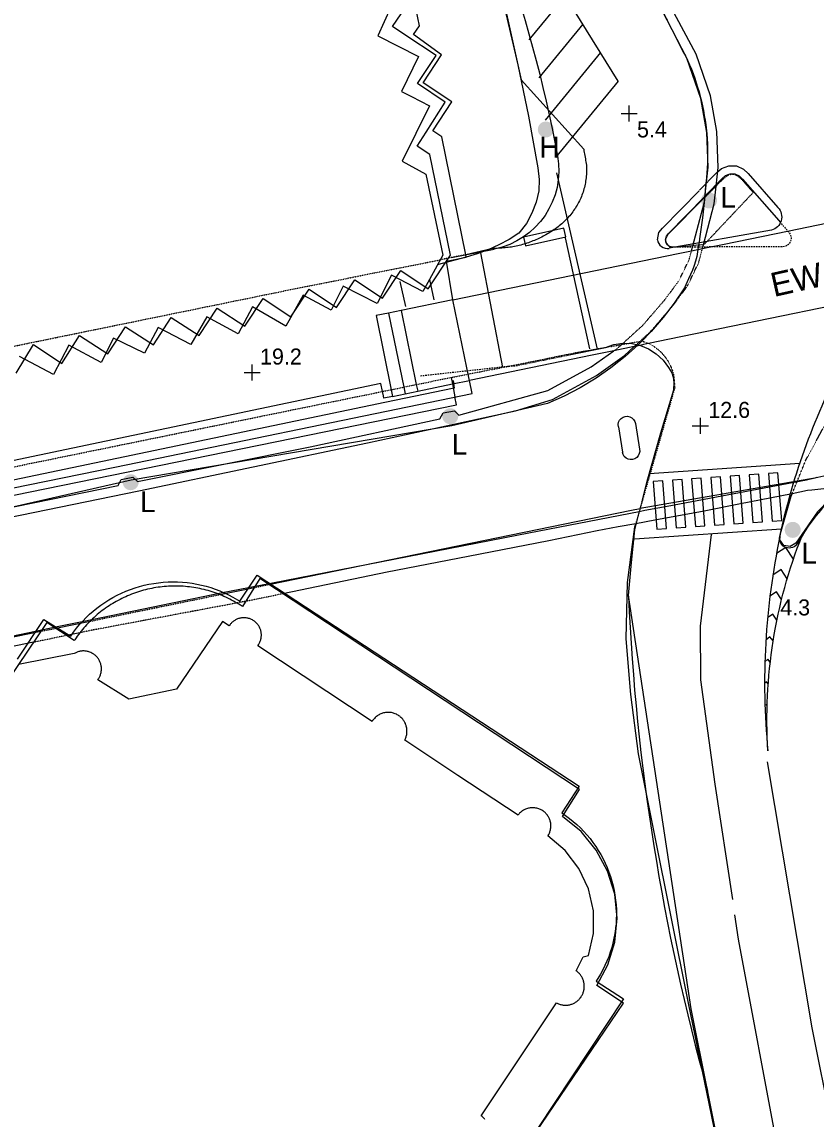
# Model space of a CAD drawing. Header units: millimetres. Extents: x 833924389 to 835767163, y 817400000 to 818811854.
# Drawn here: x 835356464 to 835406021, y 817836242 to 817904658 of the extents above; entities that cross this region are included whole.
import ezdxf
from ezdxf.enums import TextEntityAlignment as Align

# ---------------------------------------------------------------- set-up
doc = ezdxf.new("R2010")
doc.units = ezdxf.units.MM
doc.header["$LTSCALE"] = 10
doc.header["$MEASUREMENT"] = 0
for name, pattern in [('11SW4B$0$DGN Style 5', [6.626977, 2.840133, -3.786844]), ('11SW4B$1$DGN Style 5', [1.174922, 0.503538, -0.671384]), ('DGN Style 2', [15.39188, 9.235128, -6.156752])]:
    doc.linetypes.add(name, pattern=pattern)
doc.layers.add('01_Base_Plan', color=5, linetype='Continuous', lineweight=5)
doc.styles.add('11SW4B$0$Style-ENGINEERING', font='ENGINEERING.shx')
doc.styles.add('11SW4B$0$Style-WORKING', font='WORKING.shx')

# ---------------------------------------------------------------- blocks, each defined once
blk = doc.blocks.new('11SW4B$0$SPOTHT')
at = {"layer": '01_Base_Plan', "linetype": 'Continuous', "lineweight": 13}
for p, q in [((-0.5, 0), (0.5, 0)), ((0, -0.5), (0, 0.5))]:
    blk.add_line(p, q, dxfattribs=at)
blk = doc.blocks.new('11SW4B$0$UTIFH')
at = {"layer": '01_Base_Plan', "linetype": 'Continuous', "lineweight": 13}
h = blk.add_hatch(color=256, dxfattribs=at)
edge = h.paths.add_edge_path()
edge.add_arc((0, 0), 0.5, 0, 360)
blk = doc.blocks.new('11SW4B$0$UTILP')
at = {"layer": '01_Base_Plan', "linetype": 'Continuous', "lineweight": 13}
h = blk.add_hatch(color=256, dxfattribs=at)
edge = h.paths.add_edge_path()
edge.add_arc((0, 0), 0.5, 0, 360)

msp = doc.modelspace()

# ---------------------------------------------------------------- linework, layer by layer
at = {"layer": '01_Base_Plan', "linetype": 'Continuous'}
for p, q in [((835383364, 817887329), (835380131, 817886667)), ((835380131, 817886667), (835379348, 817886506)), ((835383329, 817882081), (835384394, 817882305)), ((835380378, 817881468), (835381161, 817881631)), ((835381161, 817881631), (835383329, 817882081)), ((835394754, 817879608), (835395007, 817878022)), ((835393684, 817879408), (835393936, 817877822)), ((835358573, 817866847), (835360717, 817867287)), ((835360083, 817866571), (835359247, 817866398))]:
    msp.add_line(p, q, dxfattribs=at)
at = {"layer": '01_Base_Plan'}
for p, q in [((835395597, 817876498), (835405014, 817877142)), ((835394683, 817872428), (835403869, 817873056))]:
    msp.add_line(p, q, dxfattribs=at)
at = {"layer": '01_Base_Plan', "linetype": '11SW4B$1$DGN Style 5'}
for p, q in [((835370959, 817869388), (835371864, 817869574)), ((835360717, 817867287), (835368811, 817868948)), ((835357651, 817866658), (835358573, 817866847)), ((835359247, 817866398), (835357193, 817865973))]:
    msp.add_line(p, q, dxfattribs=at)
at = {"layer": '01_Base_Plan', "linetype": '11SW4B$1$DGN Style 5', "flags": 128}
for points in [[(835286784, 817976164), (835286797, 817976101), (835286812, 817976002), (835286819, 817975903), (835286813, 817975806), (835286797, 817975708), (835286772, 817975609), (835286739, 817975511), (835286700, 817975418), (835286654, 817975329), (835286601, 817975246), (835286540, 817975166), (835286472, 817975090), (835286399, 817975019), (835286320, 817974954), (835286239, 817974897), (835286153, 817974851), (835286061, 817974815), (835285964, 817974786), (835285866, 817974760), (835285690, 817974710), (835283300, 817974240), (835280340, 817973600), (835270230, 817971290), (835269796, 817970913), (835269507, 817970427), (835269457, 817969865), (835269620, 817968830), (835270700, 817962240), (835271630, 817957520), (835271730, 817957496), (835271832, 817957475), (835271931, 817957449), (835272018, 817957409), (835272088, 817957347), (835272141, 817957265), (835272186, 817957171), (835272260, 817957020), (835273422, 817951162), (835275290, 817941750), (835278540, 817926050), (835278507, 817925955), (835278477, 817925859), (835278447, 817925763), (835278418, 817925666), (835278389, 817925569), (835278360, 817925472), (835278329, 817925377), (835278296, 817925282), (835278261, 817925188), (835278223, 817925097), (835278181, 817925007), (835278135, 817924920), (835278085, 817924835), (835278032, 817924751), (835277976, 817924667), (835277917, 817924585), (835277856, 817924505), (835277792, 817924426), (835277726, 817924348), (835277659, 817924273), (835277589, 817924200), (835277517, 817924129), (835277444, 817924061), (835277370, 817923995), (835277294, 817923933), (835277214, 817923875), (835277131, 817923820), (835277046, 817923769), (835276959, 817923719), (835276871, 817923671), (835276781, 817923624), (835276691, 817923578), (835276601, 817923532), (835276511, 817923485), (835276423, 817923438), (835276320, 817923380), (835280502, 817902786), (835282108, 817894876), (835286430, 817873590), (835286752, 817872047), (835286804, 817871797), (835287421, 817870073), (835288270, 817868450), (835288858, 817867748), (835289279, 817867244), (835290495, 817866247), (835291875, 817865493), (835293370, 817865008), (835294930, 817864810), (835297040, 817865070), (835306569, 817866977), (835309530, 817867570), (835328200, 817871410), (835338880, 817873620), (835343330, 817874280), (835355690, 817876860), (835378963, 817881614), (835379509, 817881726), (835380228, 817881873), (835380292, 817881886), (835381076, 817882046), (835381432, 817882119), (835383250, 817882490), (835383446, 817882528), (835384313, 817882697)], [(835319040, 817966370), (835319622, 817965629), (835320405, 817965104), (835321311, 817964847), (835322253, 817964884), (835322805, 817961805), (835322960, 817960940), (835324820, 817951760), (835325410, 817949190), (835326959, 817941670), (835327506, 817939018), (835328107, 817936096), (835328573, 817933838), (835332280, 817915840), (835332700, 817913778), (835334346, 817905691), (835338910, 817883270), (835338966, 817883136), (835339003, 817883042), (835339039, 817882947), (835339075, 817882852), (835339113, 817882759), (835339153, 817882667), (835339198, 817882579), (835339247, 817882493), (835339303, 817882412), (835339363, 817882333), (835339427, 817882256), (835339496, 817882181), (835339567, 817882109), (835339641, 817882039), (835339718, 817881973), (835339797, 817881910), (835339878, 817881852), (835339961, 817881797), (835340046, 817881747), (835340134, 817881699), (835340225, 817881655), (835340318, 817881614), (835340413, 817881577), (835340509, 817881544), (835340606, 817881515), (835340703, 817881491), (835340800, 817881471), (835340897, 817881458), (835340996, 817881451), (835341095, 817881450), (835341185, 817881453), (835341196, 817881453), (835341297, 817881458), (835341398, 817881465), (835341499, 817881472), (835341600, 817881477), (835341700, 817881480), (835344469, 817882056), (835353720, 817883980), (835373290, 817887980), (835382561, 817889822)], [(835399084, 817893721), (835399786, 817894424), (835400280, 817894920), (835400361, 817894982), (835400441, 817895046), (835400524, 817895103), (835400612, 817895140), (835400711, 817895159), (835400815, 817895163), (835400917, 817895152), (835401010, 817895126), (835401096, 817895078), (835401177, 817895016), (835401300, 817894920), (835402099, 817894025), (835399028, 817890770), (835399020, 817890770), (835398992, 817890767), (835398691, 817890739), (835398331, 817890705)], [(835393405, 817884156), (835393675, 817884348), (835393885, 817884539), (835395211, 817885744), (835396569, 817887313), (835397464, 817888514), (835398112, 817889864), (835398248, 817890388)], [(835394673, 817884417), (835395027, 817884739), (835395655, 817885310), (835397052, 817886924), (835397997, 817888192), (835398697, 817889650), (835398928, 817890528)], [(835384160, 817890142), (835384110, 817890130), (835382561, 817889822)], [(835384313, 817882697), (835387620, 817883340), (835391040, 817884040), (835391203, 817884068), (835393885, 817884539), (835395027, 817884739), (835395155, 817884761), (835395364, 817884680), (835395458, 817884644), (835395552, 817884606), (835395564, 817884600), (835395643, 817884565), (835395733, 817884522), (835395820, 817884475), (835395903, 817884422), (835395985, 817884366), (835396065, 817884306), (835396143, 817884243), (835396219, 817884177), (835396294, 817884108), (835396366, 817884036), (835396436, 817883963), (835396503, 817883888), (835396566, 817883811), (835396627, 817883732), (835396684, 817883652), (835396740, 817883568), (835396792, 817883482), (835396842, 817883394), (835396889, 817883305), (835396933, 817883213), (835396974, 817883121), (835397012, 817883027), (835397046, 817882933), (835397077, 817882839), (835397103, 817882744), (835397123, 817882647), (835397139, 817882549), (835397151, 817882450), (835397160, 817882349), (835397167, 817882249), (835397174, 817882148), (835397180, 817882047), (835397188, 817881947), (835397200, 817881830), (835395039, 817874313), (835394981, 817874112), (835394766, 817873365)], [(835404529, 817875238), (835404530, 817875240), (835404530, 817875240), (835404846, 817876018), (835405378, 817877324), (835406528, 817879447), (835407903, 817881432), (835408764, 817882719), (835409907, 817883765), (835410571, 817884129), (835411265, 817884509), (835412090, 817884586), (835412885, 817884353), (835413283, 817884042), (835413537, 817883843), (835417139, 817880944), (835417616, 817880605), (835417790, 817880046), (835417589, 817879496), (835416983, 817879276), (835415075, 817879118), (835413203, 817878715), (835411400, 817878072), (835409694, 817877202), (835409048, 817876730), (835407777, 817875804), (835407642, 817875665), (835407639, 817875663)], [(835372740, 817868997), (835370739, 817868584), (835370421, 817868525), (835369879, 817868423), (835360775, 817866715), (835360083, 817866571)]]:
    msp.add_lwpolyline(points, dxfattribs=at)
at = {"layer": '01_Base_Plan', "linetype": 'Continuous', "flags": 128}
for points in [[(835398248, 817890388), (835398331, 817890706), (835398489, 817891314), (835399052, 817893430), (835399084, 817893721), (835399293, 817895606), (835399207, 817897762), (835398828, 817899886), (835397959, 817902407), (835396734, 817904775), (835396682, 817904874), (835396734, 817904775), (835396201, 817905766), (835393613, 817910570), (835391542, 817914407), (835389983, 817917296), (835376311, 817944162)], [(835398928, 817890528), (835398992, 817890767), (835399663, 817893316), (835399786, 817894424), (835399914, 817895584), (835399825, 817897829), (835399430, 817900042), (835398530, 817902652), (835390530, 817917588)], [(835351526, 817874711), (835362265, 817876903), (835383247, 817881226), (835384560, 817881492), (835384394, 817882303), (835384376, 817882388), (835383364, 817887329), (835382951, 817889741), (835384190, 817889993), (835384160, 817890142), (835382666, 817897497), (835382113, 817897877), (835383297, 817899667), (835381508, 817900863), (835382652, 817902597), (835380909, 817903875), (835381278, 817904414), (835379722, 817911916)], [(835379474, 817905534), (835378664, 817903782), (835381213, 817902496), (835380149, 817900312), (835380771, 817900000), (835381908, 817899430), (835380186, 817895975), (835381664, 817895168), (835382721, 817890124), (835381890, 817888594), (835381480, 817887838), (835379517, 817888871), (835378631, 817887093), (835376515, 817888177), (835375756, 817886679), (835374022, 817887612), (835372933, 817885681), (835370843, 817886892), (835369956, 817885215), (835367993, 817886274), (835367005, 817884546), (835364966, 817885605), (835364105, 817884005), (835362168, 817884937), (835361408, 817883413), (835359394, 817884497), (835358432, 817882668), (835356316, 817883803)], [(835356106, 817882762), (835357183, 817884541), (835358959, 817883348), (835360056, 817885094), (835361829, 817883952), (835362930, 817885647), (835364683, 817884520), (835365787, 817886230), (835367527, 817885094), (835368646, 817886814), (835370383, 817885679), (835371513, 817887402), (835373243, 817886269), (835374379, 817887986), (835376100, 817886851), (835377234, 817888567), (835378957, 817887432), (835380108, 817889151), (835381809, 817888021), (835383201, 817890117), (835381924, 817896389), (835381119, 817896919), (835381680, 817897792), (835382881, 817899657), (835381141, 817900810), (835382306, 817902559), (835380423, 817903822), (835379591, 817904372), (835380136, 817905172)], [(835386670, 817905360), (835387410, 817901981), (835387610, 817901040), (835391520, 817896720), (835391535, 817896621), (835391551, 817896522), (835391569, 817896423), (835391587, 817896324), (835391606, 817896225), (835391624, 817896125), (835391642, 817896026), (835391658, 817895927), (835391673, 817895828), (835391685, 817895729), (835391694, 817895630), (835391700, 817895531), (835391703, 817895432), (835391701, 817895333), (835391697, 817895234), (835391691, 817895134), (835391682, 817895034), (835391672, 817894933), (835391659, 817894833), (835391643, 817894733), (835391626, 817894634), (835391606, 817894535), (835391585, 817894436), (835391561, 817894339), (835391535, 817894242), (835391507, 817894147), (835391477, 817894052), (835391444, 817893958), (835391410, 817893864), (835391373, 817893771), (835391334, 817893678), (835391292, 817893586), (835391249, 817893495), (835391204, 817893405), (835391156, 817893315), (835391107, 817893227), (835391056, 817893141), (835391003, 817893055), (835390949, 817892972), (835390893, 817892890), (835390835, 817892809), (835390775, 817892730), (835390713, 817892652), (835390648, 817892574), (835390582, 817892498), (835390514, 817892424), (835390445, 817892351), (835390373, 817892279), (835390301, 817892209), (835390227, 817892140), (835390152, 817892073), (835390076, 817892008), (835389999, 817891945), (835389921, 817891884), (835389842, 817891824), (835389761, 817891765), (835389679, 817891707), (835389596, 817891651), (835389512, 817891595), (835389427, 817891542), (835389342, 817891489), (835389255, 817891438), (835389167, 817891387), (835389079, 817891339), (835388991, 817891292), (835388902, 817891246), (835388812, 817891201), (835388722, 817891158), (835388632, 817891116), (835388541, 817891076), (835388449, 817891036), (835388356, 817890998), (835388263, 817890962), (835388169, 817890926), (835388074, 817890892), (835387979, 817890860), (835387883, 817890828), (835387787, 817890799), (835387691, 817890770), (835387594, 817890743), (835387497, 817890718), (835387400, 817890694), (835387303, 817890671), (835387206, 817890651), (835387108, 817890633), (835387010, 817890617), (835386911, 817890604), (835386812, 817890592), (835386713, 817890582), (835386613, 817890573), (835386513, 817890565), (835386413, 817890558), (835386312, 817890552), (835386212, 817890545), (835386112, 817890539), (835386012, 817890532), (835385912, 817890524), (835385760, 817890510), (835384160, 817890142)], [(835386660, 817905180), (835387410, 817901980), (835388070, 817898779), (835388648, 817895551), (835388738, 817894840), (835388711, 817894119), (835388551, 817893410), (835388289, 817892740), (835387941, 817892080), (835387480, 817891490), (835386871, 817891100), (835386230, 817890750), (835385559, 817890449), (835384879, 817890199), (835384180, 817889990)], [(835398248, 817890388), (835398331, 817890705), (835398489, 817891314), (835399052, 817893430), (835399084, 817893721), (835399293, 817895606), (835399207, 817897762), (835398829, 817899886), (835397959, 817902407), (835396734, 817904775)], [(835383364, 817887329), (835397424, 817890218), (835398248, 817890388), (835398928, 817890528), (835399222, 817890588), (835400292, 817890808), (835404246, 817891620), (835409173, 817892633), (835409588, 817892718), (835413683, 817893560), (835414375, 817893702), (835419871, 817894831), (835423155, 817895506), (835423262, 817895528), (835424155, 817895712), (835429730, 817896858), (835436971, 817898346), (835440569, 817899085), (835447671, 817900544), (835447732, 817900557)], [(835448748, 817895529), (835443980, 817894549), (835440432, 817893820), (835433146, 817892323), (835428082, 817891282), (835427196, 817891100), (835420397, 817889703), (835418264, 817889265), (835417581, 817889124), (835417447, 817889097), (835408408, 817887239), (835407813, 817887117), (835396880, 817884870), (835395564, 817884600), (835395243, 817884534), (835395034, 817884491), (835394673, 817884417), (835393405, 817884156), (835392047, 817883877), (835384394, 817882305)], [(835398747, 817894160), (835399817, 817895256), (835400123, 817895520), (835400574, 817895680), (835401054, 817895680), (835401501, 817895483), (835401792, 817895205), (835403635, 817893087)], [(835399105, 817893811), (835400160, 817894891), (835400379, 817895080), (835400660, 817895180), (835400949, 817895180), (835401219, 817895061), (835401430, 817894859), (835403692, 817892268), (835403751, 817892200)], [(835396116, 817891076), (835396116, 817891080), (835396219, 817891528), (835396448, 817891805), (835398716, 817894127)], [(835396828, 817890689), (835396827, 817890691), (835396680, 817890859), (835396629, 817891080), (835396680, 817891301), (835396820, 817891471), (835399074, 817893778)], [(835398331, 817890705), (835397310, 817890610), (835397206, 817890610), (835397099, 817890605), (835396997, 817890607), (835396905, 817890628), (835396827, 817890678), (835396817, 817890688), (835396755, 817890754), (835396695, 817890846), (835396653, 817890941), (835396638, 817891033), (835396656, 817891125), (835396695, 817891221), (835396780, 817891410), (835399066, 817893703), (835399084, 817893721)], [(835403231, 817891678), (835396848, 817890540)], [(835383276, 817889964), (835385941, 817890494)], [(835384180, 817889990), (835382380, 817889521)], [(835380042, 817888481), (835380399, 817886922)], [(835381890, 817888594), (835382178, 817887326)], [(835379348, 817886506), (835378564, 817886346), (835379509, 817881726), (835379594, 817881306), (835380378, 817881468)], [(835379348, 817886506), (835380292, 817881886), (835380378, 817881468)], [(835380131, 817886667), (835381076, 817882046), (835381161, 817881631)], [(835378854, 817882108), (835350000, 817876068), (835306569, 817866977), (835271902, 817859721), (835259286, 817857080), (835253982, 817882432), (835267962, 817885409)], [(835395406, 817885019), (835395397, 817885009), (835394949, 817884551), (835394911, 817884516)], [(835350647, 817872736), (835363767, 817875421), (835378019, 817878408), (835387273, 817880413), (835389580, 817881123), (835392313, 817882620), (835394065, 817883864), (835394673, 817884417)], [(835390512, 817883878), (835392879, 817884359), (835393410, 817884539), (835393961, 817884619), (835394520, 817884609), (835394911, 817884516)], [(835394911, 817884516), (835395059, 817884480), (835395570, 817884270), (835396039, 817883961), (835396469, 817883570), (835396820, 817883100), (835397018, 817882785), (835397109, 817882499), (835397153, 817882203), (835397123, 817881704), (835396309, 817879020), (835395469, 817876010), (835395174, 817874863)], [(835354996, 817874233), (835362478, 817875758), (835362648, 817876115), (835363392, 817876266), (835363668, 817876002), (835374459, 817878169), (835382536, 817879916), (835382748, 817880286), (835383459, 817880408), (835383731, 817880134), (835389282, 817881667), (835391984, 817883146), (835393405, 817884156)], [(835383376, 817882308), (835383428, 817881829), (835379114, 817880928)], [(835383250, 817882490), (835383329, 817882081), (835383484, 817881274)], [(835378854, 817882108), (835350000, 817876069)], [(835379021, 817881351), (835378963, 817881614), (835378854, 817882108)], [(835379114, 817880928), (835279837, 817860211), (835283880, 817840988)], [(835295810, 817859840), (835289949, 817858638), (835289883, 817859239), (835290082, 817859261), (835289524, 817861666), (835312405, 817866318), (835326534, 817869133), (835358906, 817875745), (835383578, 817880789), (835383484, 817881274)], [(835379594, 817881306), (835379056, 817881194), (835379021, 817881351)], [(835393684, 817879408), (835393673, 817879552), (835393700, 817879694), (835393764, 817879823), (835393859, 817879932), (835393980, 817880011), (835394117, 817880056), (835394261, 817880064), (835394402, 817880033), (835394530, 817879966), (835394636, 817879868), (835394712, 817879746), (835394754, 817879608)], [(835395007, 817878022), (835395018, 817877878), (835394990, 817877736), (835394927, 817877607), (835394831, 817877499), (835394711, 817877419), (835394574, 817877374), (835394430, 817877367), (835394289, 817877397), (835394161, 817877464), (835394055, 817877562), (835393978, 817877684), (835393936, 817877822)], [(835406077, 817876239), (835405938, 817876207), (835404846, 817876018), (835395039, 817874313)], [(835407642, 817875665), (835405756, 817875459), (835405486, 817875430), (835404530, 817875240), (835404530, 817875240), (835401193, 817874578), (835399040, 817874149), (835395957, 817873584), (835394766, 817873365), (835393674, 817873165), (835392354, 817872923), (835389336, 817872300), (835384301, 817871318), (835379259, 817870341), (835372740, 817868997)], [(835407639, 817875663), (835406118, 817874107), (835404762, 817872160), (835404411, 817871940), (835404004, 817872018), (835403759, 817872352), (835403807, 817872764), (835404467, 817875087), (835404529, 817875238)], [(835371864, 817869574), (835394509, 817874221), (835395039, 817874313)], [(835394970, 817874067), (835394691, 817872980), (835394480, 817870939), (835394289, 817868891), (835398104, 817843809)], [(835394982, 817874112), (835394970, 817874067)], [(835395417, 817826619), (835395664, 817826612), (835395898, 817826609), (835398298, 817827137), (835400987, 817829223), (835398035, 817843581), (835395941, 817854034), (835394940, 817859020), (835394460, 817862710), (835394164, 817866199), (835394248, 817869699), (835394710, 817873170), (835394766, 817873365)], [(835386505, 817832419), (835394004, 817843476), (835392344, 817844564), (835393026, 817845851), (835393462, 817847283), (835393606, 817848773), (835393455, 817850262), (835393015, 817851693), (835392306, 817853013), (835391361, 817854171), (835390190, 817855109), (835391258, 817856788), (835371304, 817869943), (835370223, 817868206), (835370113, 817868278), (835370002, 817868349), (835369889, 817868417), (835369776, 817868483), (835369661, 817868548), (835369545, 817868610), (835369428, 817868670), (835369311, 817868729), (835369192, 817868785), (835369072, 817868839), (835368951, 817868891), (835368829, 817868941), (835368707, 817868989), (835368583, 817869034), (835368459, 817869078), (835368334, 817869119), (835368209, 817869158), (835368083, 817869195), (835367956, 817869230), (835367828, 817869262), (835367700, 817869293), (835367572, 817869321), (835367443, 817869346), (835367313, 817869370), (835367184, 817869391), (835367053, 817869410), (835366923, 817869427), (835366792, 817869441), (835366661, 817869453), (835366530, 817869463), (835366399, 817869471), (835366267, 817869476), (835366136, 817869479), (835366004, 817869480), (835365873, 817869478), (835365742, 817869474), (835365610, 817869468), (835365479, 817869460), (835365348, 817869449), (835365217, 817869436), (835365086, 817869420), (835364956, 817869403), (835364826, 817869383), (835364696, 817869361), (835364567, 817869336), (835364438, 817869310), (835364310, 817869281), (835364182, 817869250), (835364055, 817869216), (835363928, 817869181), (835363802, 817869143), (835363677, 817869103), (835363553, 817869061), (835363429, 817869016), (835363306, 817868970), (835363184, 817868921), (835363062, 817868871), (835362942, 817868818), (835362822, 817868763), (835362704, 817868706), (835362586, 817868647), (835362470, 817868585), (835362354, 817868522), (835362240, 817868457), (835362127, 817868390), (835362015, 817868321), (835361905, 817868250), (835361795, 817868177), (835361687, 817868102), (835361580, 817868025), (835361475, 817867947), (835361371, 817867866), (835361268, 817867784), (835361167, 817867700), (835361067, 817867614), (835360969, 817867527), (835360872, 817867438), (835360777, 817867347), (835360684, 817867254), (835360592, 817867160), (835360502, 817867064), (835360413, 817866967), (835360326, 817866868), (835360241, 817866768), (835360158, 817866666), (835360076, 817866563), (835359997, 817866458), (835359919, 817866352), (835359843, 817866245), (835359769, 817866136), (835359730, 817866077), (835358024, 817867212), (835345284, 817848383)], [(835356195, 817864919), (835357826, 817867391), (835359514, 817866363), (835359688, 817866608), (835359871, 817866846), (835360063, 817867077), (835360263, 817867299), (835360473, 817867514), (835360690, 817867721), (835360915, 817867919), (835361148, 817868108), (835361388, 817868288), (835361635, 817868459), (835361888, 817868620), (835362147, 817868771), (835362412, 817868911), (835362683, 817869042), (835362958, 817869161), (835363237, 817869270), (835363521, 817869369), (835363808, 817869456), (835364098, 817869531), (835364391, 817869596), (835364686, 817869649), (835364983, 817869690), (835365282, 817869720), (835365581, 817869739), (835365881, 817869746), (835366181, 817869741), (835366481, 817869724), (835366779, 817869696), (835367077, 817869656), (835367372, 817869605), (835367665, 817869542), (835367956, 817869468), (835368244, 817869383), (835368528, 817869287), (835368808, 817869180), (835369084, 817869062), (835369355, 817868933), (835369621, 817868794), (835370060, 817868534), (835371148, 817870162), (835391239, 817856992), (835390147, 817855337), (835390394, 817855167), (835390635, 817854988), (835390869, 817854800), (835391095, 817854603), (835391312, 817854396), (835391522, 817854181), (835391722, 817853959), (835391914, 817853728), (835392097, 817853490), (835392269, 817853244), (835392432, 817852993), (835392585, 817852734), (835392727, 817852470), (835392859, 817852201), (835392980, 817851926), (835393090, 817851647), (835393189, 817851364), (835393276, 817851077), (835393353, 817850787), (835393417, 817850494), (835393470, 817850199), (835393511, 817849901), (835393540, 817849603), (835393557, 817849303), (835393562, 817849003), (835393556, 817848704), (835393537, 817848404), (835393515, 817848182), (835393507, 817848106), (835393465, 817847809), (835393411, 817847514), (835393345, 817847221), (835393268, 817846931), (835393179, 817846644), (835393079, 817846362), (835392968, 817846083), (835392846, 817845809), (835392713, 817845540), (835392570, 817845277), (835392302, 817844842), (835393994, 817843748), (835386505, 817832419)], [(835368811, 817868948), (835370579, 817869311), (835370959, 817869388)], [(835385360, 817836214), (835385329, 817836253), (835385296, 817836290), (835385261, 817836327), (835385225, 817836361), (835385188, 817836394), (835385114, 817836451), (835389815, 817843491), (835389866, 817843464), (835389911, 817843443), (835389957, 817843424), (835390004, 817843406), (835390052, 817843391), (835390100, 817843378), (835390149, 817843367), (835390198, 817843358), (835390248, 817843351), (835390297, 817843347), (835390347, 817843344), (835390397, 817843343), (835390447, 817843345), (835390497, 817843349), (835390547, 817843355), (835390596, 817843363), (835390645, 817843373), (835390694, 817843385), (835390742, 817843399), (835390789, 817843416), (835390835, 817843434), (835390881, 817843454), (835390926, 817843476), (835390970, 817843500), (835391013, 817843526), (835391054, 817843554), (835391095, 817843583), (835391134, 817843614), (835391172, 817843647), (835391208, 817843681), (835391243, 817843717), (835391276, 817843755), (835391308, 817843793), (835391338, 817843833), (835391366, 817843875), (835391392, 817843917), (835391417, 817843960), (835391440, 817844005), (835391461, 817844050), (835391480, 817844097), (835391496, 817844144), (835391511, 817844191), (835391524, 817844240), (835391535, 817844289), (835391544, 817844338), (835391550, 817844387), (835391555, 817844437), (835391557, 817844487), (835391557, 817844537), (835391555, 817844587), (835391551, 817844637), (835391545, 817844687), (835391537, 817844736), (835391527, 817844785), (835391514, 817844833), (835391500, 817844881), (835391483, 817844928), (835391465, 817844975), (835391444, 817845020), (835391422, 817845065), (835391397, 817845109), (835391371, 817845151), (835391343, 817845193), (835391314, 817845233), (835391282, 817845272), (835391249, 817845310), (835391215, 817845346), (835391179, 817845380), (835391141, 817845414), (835391103, 817845445), (835391042, 817845489), (835391491, 817846352), (835391828, 817846439), (835392127, 817847815), (835392122, 817849223), (835391815, 817850597), (835391218, 817851872), (835390361, 817852989), (835389284, 817853896), (835389307, 817853932), (835389336, 817853983), (835389363, 817854036), (835389380, 817854073), (835389402, 817854128), (835389415, 817854165), (835389432, 817854222), (835389446, 817854280), (835389457, 817854338), (835389465, 817854397), (835389470, 817854456), (835389472, 817854496), (835389472, 817854536), (835389470, 817854595), (835389467, 817854635), (835389459, 817854694), (835389449, 817854752), (835389435, 817854810), (835389419, 817854867), (835389406, 817854905), (835389384, 817854960), (835389368, 817854996), (835389342, 817855050), (835389323, 817855084), (835389292, 817855135), (835389259, 817855184), (835389223, 817855232), (835389198, 817855262), (835389158, 817855306), (835389130, 817855335), (835389086, 817855375), (835389056, 817855401), (835389009, 817855437), (835388960, 817855471), (835388910, 817855502), (835388858, 817855531), (835388822, 817855549), (835388768, 817855573), (835388712, 817855594), (835388655, 817855612), (835388598, 817855627), (835388540, 817855639), (835388481, 817855648), (835388422, 817855654), (835388363, 817855657), (835388303, 817855657), (835388244, 817855654), (835388185, 817855647), (835388126, 817855638), (835388068, 817855625), (835388010, 817855610), (835387954, 817855591), (835387898, 817855570), (835387844, 817855545), (835387809, 817855527), (835387757, 817855498), (835387707, 817855467), (835387658, 817855432), (835387611, 817855396), (835387567, 817855357), (835387524, 817855315), (835387497, 817855286), (835387458, 817855241), (835387421, 817855194), (835383662, 817857667), (835380353, 817859876), (835380374, 817859918), (835380400, 817859974), (835380415, 817860012), (835380435, 817860070), (835380447, 817860109), (835380463, 817860169), (835380475, 817860229), (835380481, 817860269), (835380488, 817860331), (835380491, 817860371), (835380492, 817860412), (835380492, 817860474), (835380489, 817860515), (835380483, 817860576), (835380478, 817860616), (835380466, 817860677), (835380452, 817860736), (835380441, 817860776), (835380421, 817860834), (835380406, 817860872), (835380390, 817860910), (835380364, 817860965), (835380334, 817861019), (835380313, 817861054), (835380279, 817861105), (835380255, 817861138), (835380230, 817861171), (835380190, 817861217), (835380162, 817861247), (835380118, 817861290), (835380072, 817861331), (835380040, 817861356), (835379991, 817861393), (835379940, 817861427), (835379887, 817861458), (835379832, 817861486), (835379757, 817861519), (835379700, 817861541), (835379641, 817861559), (835379582, 817861574), (835379522, 817861587), (835379461, 817861596), (835379400, 817861601), (835379338, 817861604), (835379277, 817861603), (835379216, 817861600), (835379155, 817861593), (835379094, 817861582), (835379034, 817861569), (835378975, 817861552), (835378917, 817861533), (835378860, 817861510), (835378804, 817861485), (835378750, 817861456), (835378697, 817861425), (835378645, 817861391), (835378596, 817861355), (835378549, 817861315), (835378504, 817861274), (835378461, 817861230), (835378420, 817861184), (835378382, 817861136), (835378346, 817861086), (835378313, 817861034), (835371183, 817865751), (835371225, 817865811), (835371252, 817865853), (835371277, 817865897), (835371299, 817865941), (835371320, 817865987), (835371338, 817866033), (835371355, 817866080), (835371369, 817866128), (835371381, 817866177), (835371390, 817866226), (835371398, 817866275), (835371403, 817866325), (835371406, 817866375), (835371407, 817866425), (835371405, 817866475), (835371401, 817866525), (835371395, 817866574), (835371386, 817866624), (835371375, 817866673), (835371362, 817866721), (835371347, 817866768), (835371330, 817866815), (835371310, 817866861), (835371288, 817866906), (835371265, 817866950), (835371239, 817866993), (835371212, 817867035), (835371182, 817867075), (835371151, 817867114), (835371118, 817867152), (835371083, 817867188), (835371047, 817867222), (835371009, 817867255), (835370969, 817867286), (835370929, 817867315), (835370887, 817867342), (835370844, 817867367), (835370799, 817867390), (835370754, 817867411), (835370708, 817867430), (835370661, 817867447), (835370613, 817867462), (835370564, 817867474), (835370515, 817867485), (835370466, 817867493), (835370416, 817867498), (835370367, 817867502), (835370317, 817867503), (835370267, 817867502), (835370217, 817867498), (835370167, 817867493), (835370118, 817867485), (835370069, 817867474), (835370020, 817867462), (835369973, 817867447), (835369926, 817867430), (835369879, 817867411), (835369834, 817867390), (835369790, 817867367), (835369746, 817867342), (835369704, 817867315), (835369664, 817867286), (835369624, 817867255), (835369587, 817867222), (835369550, 817867188), (835369515, 817867152), (835369482, 817867114), (835369451, 817867075), (835369395, 817866994), (835368990, 817867262), (835366105, 817863049), (835363130, 817862431), (835361191, 817863631), (835361220, 817863670), (835361248, 817863712), (835361275, 817863754), (835361299, 817863798), (835361321, 817863843), (835361341, 817863888), (835361360, 817863935), (835361376, 817863982), (835361390, 817864030), (835361401, 817864079), (835361411, 817864128), (835361418, 817864177), (835361423, 817864227), (835361426, 817864277), (835361427, 817864327), (835361425, 817864377), (835361422, 817864427), (835361416, 817864476), (835361407, 817864526), (835361397, 817864575), (835361384, 817864623), (835361370, 817864671), (835361353, 817864718), (835361334, 817864764), (835361313, 817864809), (835361289, 817864854), (835361264, 817864897), (835361238, 817864939), (835361209, 817864980), (835361178, 817865020), (835361146, 817865058), (835361112, 817865094), (835361076, 817865129), (835361039, 817865163), (835361000, 817865195), (835360960, 817865225), (835360919, 817865253), (835360877, 817865279), (835360833, 817865303), (835360760, 817865339), (835360696, 817865365), (835360649, 817865381), (835360601, 817865395), (835360552, 817865407), (835360503, 817865416), (835360454, 817865424), (835360404, 817865429), (835360354, 817865432), (835360304, 817865433), (835360254, 817865432), (835360204, 817865428), (835360155, 817865422), (835360105, 817865414), (835360056, 817865403), (835360008, 817865391), (835359960, 817865376), (835359913, 817865360), (835359867, 817865341), (835359821, 817865320), (835359777, 817865297), (835359724, 817865266), (835356253, 817864595)], [(835320371, 817859052), (835325649, 817860091), (835357651, 817866658)], [(835357193, 817865973), (835345789, 817863612), (835321116, 817858559)], [(835398104, 817843809), (835398211, 817843109), (835401290, 817827796)]]:
    msp.add_lwpolyline(points, dxfattribs=at)
at = {"layer": '01_Base_Plan', "flags": 128}
for points in [[(835398928, 817890528), (835398991, 817890767), (835399663, 817893315), (835399786, 817894424), (835399914, 817895584), (835399824, 817897829), (835399430, 817900042), (835398530, 817902651), (835390530, 817917588), (835386589, 817925322), (835386308, 817925872), (835385983, 817926512), (835382279, 817933781), (835379680, 817938881)], [(835393665, 817900968), (835380423, 817922302)], [(835390121, 817918000), (835397713, 817902812), (835397881, 817902541), (835398005, 817902268), (835398124, 817901993), (835398237, 817901715), (835398345, 817901435), (835398446, 817901152), (835398542, 817900868), (835398632, 817900582), (835398716, 817900294), (835398794, 817900004), (835398866, 817899713), (835398931, 817899420), (835398991, 817899126), (835399045, 817898831), (835399093, 817898535), (835399135, 817898238), (835399195, 817897682), (835399199, 817897641), (835399217, 817897415), (835399240, 817897043), (835399251, 817896743), (835399255, 817896443), (835399254, 817896143), (835399246, 817895843), (835399232, 817895543), (835399212, 817895244), (835399186, 817894945), (835399124, 817894418), (835399109, 817894141), (835399074, 817893778)], [(835390355, 817906301), (835388099, 817903550)], [(835386670, 817905360), (835387410, 817901980), (835387610, 817901040), (835391520, 817896720), (835391535, 817896621), (835391551, 817896522), (835391569, 817896423), (835391587, 817896324), (835391606, 817896225), (835391624, 817896125), (835391642, 817896026), (835391658, 817895927), (835391673, 817895828), (835391685, 817895729), (835391694, 817895630), (835391700, 817895531), (835391703, 817895432), (835391701, 817895333), (835391697, 817895234), (835391691, 817895134), (835391682, 817895034), (835391672, 817894933), (835391659, 817894833), (835391643, 817894733), (835391626, 817894634), (835391606, 817894535), (835391585, 817894436), (835391561, 817894339), (835391535, 817894242), (835391507, 817894147), (835391477, 817894052), (835391444, 817893958), (835391410, 817893864), (835391373, 817893771), (835391334, 817893678), (835391292, 817893586), (835391249, 817893495), (835391204, 817893405), (835391156, 817893315), (835391107, 817893227), (835391056, 817893141), (835391003, 817893055), (835390949, 817892972), (835390893, 817892890), (835390835, 817892809), (835390775, 817892730), (835390713, 817892652), (835390648, 817892574), (835390582, 817892498), (835390514, 817892424), (835390445, 817892351), (835390373, 817892279), (835390301, 817892209), (835390227, 817892140), (835390152, 817892073), (835390076, 817892008), (835389999, 817891945), (835389921, 817891884), (835389842, 817891824), (835389761, 817891765), (835389679, 817891707), (835389596, 817891651), (835389512, 817891595), (835389427, 817891541), (835389341, 817891489), (835389255, 817891438), (835389167, 817891388), (835389079, 817891339), (835388991, 817891292), (835388902, 817891246), (835388812, 817891201), (835388722, 817891158), (835388632, 817891116), (835388541, 817891075), (835388449, 817891036), (835388356, 817890998), (835388263, 817890962), (835388169, 817890926), (835388074, 817890892), (835387979, 817890860), (835387883, 817890828), (835387787, 817890799), (835387691, 817890770), (835387594, 817890743), (835387497, 817890718), (835387400, 817890694), (835387303, 817890671), (835387206, 817890651), (835387108, 817890633), (835387010, 817890617), (835386911, 817890604), (835386812, 817890592), (835386713, 817890582), (835386613, 817890573), (835386513, 817890565), (835386413, 817890558), (835386312, 817890552), (835386212, 817890545), (835386112, 817890539), (835386012, 817890532), (835385912, 817890524), (835385760, 817890510), (835384160, 817890142)], [(835391458, 817904524), (835388712, 817901175)], [(835392562, 817902746), (835389107, 817898532)], [(835393665, 817900968), (835389759, 817896204)], [(835389827, 817895242), (835392352, 817884252)], [(835399074, 817893778), (835398941, 817892439), (835398749, 817891134), (835398738, 817891060)], [(835390367, 817891186), (835391874, 817884263)], [(835398668, 817890622), (835398570, 817890040), (835398496, 817889749), (835398408, 817889462), (835398308, 817889180), (835398193, 817888902), (835398066, 817888630), (835397801, 817888080)], [(835398738, 817891060), (835398691, 817890740), (835398668, 817890622)], [(835385088, 817890261), (835386461, 817883115)], [(835397801, 817888080), (835397172, 817887131), (835396480, 817886221), (835395738, 817885359), (835395406, 817885019)], [(835394911, 817884516), (835394109, 817883789), (835393219, 817883090), (835392289, 817882439), (835391309, 817881850), (835390309, 817881330), (835389270, 817880869), (835383281, 817879480), (835363289, 817876090), (835354309, 817874051), (835348981, 817872985)], [(835405937, 817876207), (835405422, 817876090), (835396730, 817874449), (835395343, 817874182)], [(835408737, 817876692), (835406699, 817876381), (835405937, 817876207)], [(835394982, 817874112), (835387449, 817872660), (835372002, 817869641)], [(835395343, 817874182), (835394982, 817874112)], [(835399470, 817872697), (835398790, 817866971), (835398805, 817863629), (835399712, 817857129), (835400806, 817849936)], [(835404611, 817871164), (835404136, 817871888), (835403550, 817871503)], [(835404221, 817869935), (835403849, 817870503), (835403322, 817870157)], [(835370595, 817869366), (835368980, 817869051)], [(835372002, 817869641), (835370595, 817869366)], [(835368980, 817869051), (835360213, 817867246)], [(835403872, 817868645), (835403561, 817869118), (835403140, 817868841)], [(835360213, 817867246), (835358568, 817866907)], [(835403582, 817867362), (835403325, 817867724), (835402995, 817867489)], [(835357320, 817866650), (835350000, 817865136)], [(835358568, 817866907), (835357320, 817866650)], [(835403347, 817866070), (835403141, 817866320), (835402890, 817866112)], [(835403162, 817864726), (835403008, 817864912), (835402829, 817864764)], [(835403036, 817863376), (835402925, 817863500), (835402810, 817863398)], [(835402968, 817862012), (835402893, 817862084), (835402834, 817862023)], [(835402960, 817860635), (835402927, 817860660), (835402901, 817860626)], [(835412926, 817806577), (835411725, 817812350), (835409611, 817822860), (835407005, 817835821), (835405777, 817841933), (835403000, 817858526)], [(835409454, 817805569), (835408642, 817809455), (835405941, 817822887), (835403699, 817834041), (835401182, 817847467), (835400953, 817848975)]]:
    msp.add_lwpolyline(points, dxfattribs=at)
at = {"layer": '01_Base_Plan', "linetype": '11SW4B$0$DGN Style 5', "flags": 128}
for points in [[(835399074, 817893778), (835399105, 817893811)], [(835388671, 817883504), (835390512, 817883878)], [(835387570, 817883280), (835388671, 817883504)], [(835405937, 817876207), (835405935, 817876201)], [(835395174, 817874863), (835394982, 817874112)]]:
    msp.add_lwpolyline(points, dxfattribs=at)
at = {"layer": '01_Base_Plan', "flags": 128}
for points in [[(835387889, 817890699), (835390399, 817891256), (835390276, 817891801), (835387757, 817891236)], [(835396461, 817876051), (835395863, 817876010), (835396094, 817873034), (835396693, 817873074)], [(835397657, 817876133), (835397059, 817876092), (835397291, 817873115), (835397889, 817873156)], [(835398855, 817876214), (835398256, 817876173), (835398488, 817873197), (835399086, 817873238)], [(835400052, 817876296), (835399454, 817876255), (835399685, 817873279), (835400284, 817873320)], [(835401249, 817876378), (835400650, 817876337), (835400882, 817873360), (835401481, 817873401)], [(835402447, 817876460), (835401848, 817876420), (835402080, 817873443), (835402678, 817873484)], [(835403643, 817876541), (835403045, 817876501), (835403277, 817873525), (835403875, 817873565)]]:
    msp.add_lwpolyline(points, close=True, dxfattribs=at)
at = {"layer": '01_Base_Plan', "linetype": 'DGN Style 2', "flags": 128}
for points in [[(835403751, 817892200), (835404301, 817891570), (835404430, 817891391), (835404469, 817891180), (835404430, 817890971), (835404309, 817890789), (835404129, 817890670), (835403922, 817890631), (835398668, 817890622)], [(835398668, 817890622), (835397262, 817890619), (835397039, 817890600), (835396828, 817890689)], [(835381330, 817882593), (835386772, 817883188), (835387230, 817883211), (835387570, 817883280)]]:
    msp.add_lwpolyline(points, dxfattribs=at)
at = {"layer": '01_Base_Plan', "linetype": 'Continuous', "extrusion": (0, 0, -1)}
for centre, radius, start, end in [((-835307586, 817881076), 83694, 150.48977, 169.51415), ((-835384967, 817895398), 5000, 169.51415, 258.76258), ((-835403040, 817892495), 839, 135.16981, 256.89404), ((-835445249, 817863658), 42434, 12.12952, 28.24483), ((-835404349, 817872448), 600, 209.52074, 12.12952)]:
    msp.add_arc(centre, radius, start, end, dxfattribs=at)
at = {"layer": '01_Base_Plan', "linetype": 'Continuous'}
for centre, radius, start, end in [((835396743, 817891164), 633, 187.97903, 279.60289), ((835416951, 817865312), 13882, 96.06841, 150.47926), ((835530115, 817874751), 135925, 182.49073, 195.68059)]:
    msp.add_arc(centre, radius, start, end, dxfattribs=at)
at = {"layer": '01_Base_Plan', "extrusion": (0, 0, -1)}
msp.add_arc((-835434122, 817861143), 31166, 356.44164, 21.65068, dxfattribs=at)
at = {"layer": '01_Base_Plan'}
msp.add_arc((835446904, 817863460), 44094, 168.05849, 185.53247, dxfattribs=at)

# ---------------------------------------------------------------- block references
at = {"layer": '01_Base_Plan', "linetype": 'Continuous', "xscale": 1000, "yscale": 1000, "zscale": 1000}
for name, p in [('11SW4B$0$SPOTHT', (835394349, 817898957, 5400)), ('11SW4B$0$UTIFH', (835389157, 817897950)), ('11SW4B$0$UTILP', (835399341, 817893528)), ('11SW4B$0$SPOTHT', (835370825, 817882792, 19200)), ('11SW4B$0$UTILP', (835383194, 817880070)), ('11SW4B$0$SPOTHT', (835398799, 817879465, 12600)), ('11SW4B$0$UTILP', (835363252, 817875956)), ('11SW4B$0$UTILP', (835404564, 817872984))]:
    msp.add_blockref(name, p, dxfattribs=at)

# ---------------------------------------------------------------- texts
at = {"layer": '01_Base_Plan', "linetype": 'Continuous', "style": '11SW4B$0$Style-ENGINEERING'}
msp.add_text('5.4', height=1000, dxfattribs=at).set_placement((835394849, 817898457, 5400), align=Align.TOP_LEFT)
at = {"layer": '01_Base_Plan', "linetype": 'Continuous'}
for s, height, style, p in [('H', 1300, '11SW4B$0$Style-WORKING', (835388757, 817896203)), ('L', 1300, '11SW4B$0$Style-WORKING', (835400052, 817893073)), ('19.2', 1000, '11SW4B$0$Style-ENGINEERING', (835371325, 817883292, 19200)), ('12.6', 1000, '11SW4B$0$Style-ENGINEERING', (835399299, 817879965, 12600)), ('L', 1300, '11SW4B$0$Style-WORKING', (835383294, 817877669)), ('L', 1300, '11SW4B$0$Style-WORKING', (835363842, 817874088)), ('L', 1300, '11SW4B$0$Style-WORKING', (835405102, 817870886))]:
    msp.add_text(s, height=height, dxfattribs=dict(at, style=style)).set_placement(p)
at = {"layer": '01_Base_Plan', "linetype": 'Continuous', "style": '11SW4B$0$Style-WORKING'}
msp.add_text('EW', height=1500, rotation=12.65257, dxfattribs=at).set_placement((835403387, 817887500))
at = {"layer": '01_Base_Plan', "linetype": 'Continuous', "style": '11SW4B$0$Style-ENGINEERING'}
msp.add_text('4.3', height=1000, dxfattribs=at).set_placement((835405648, 817867647, 4300), align=Align.RIGHT)

doc.saveas('drawing.dxf')
